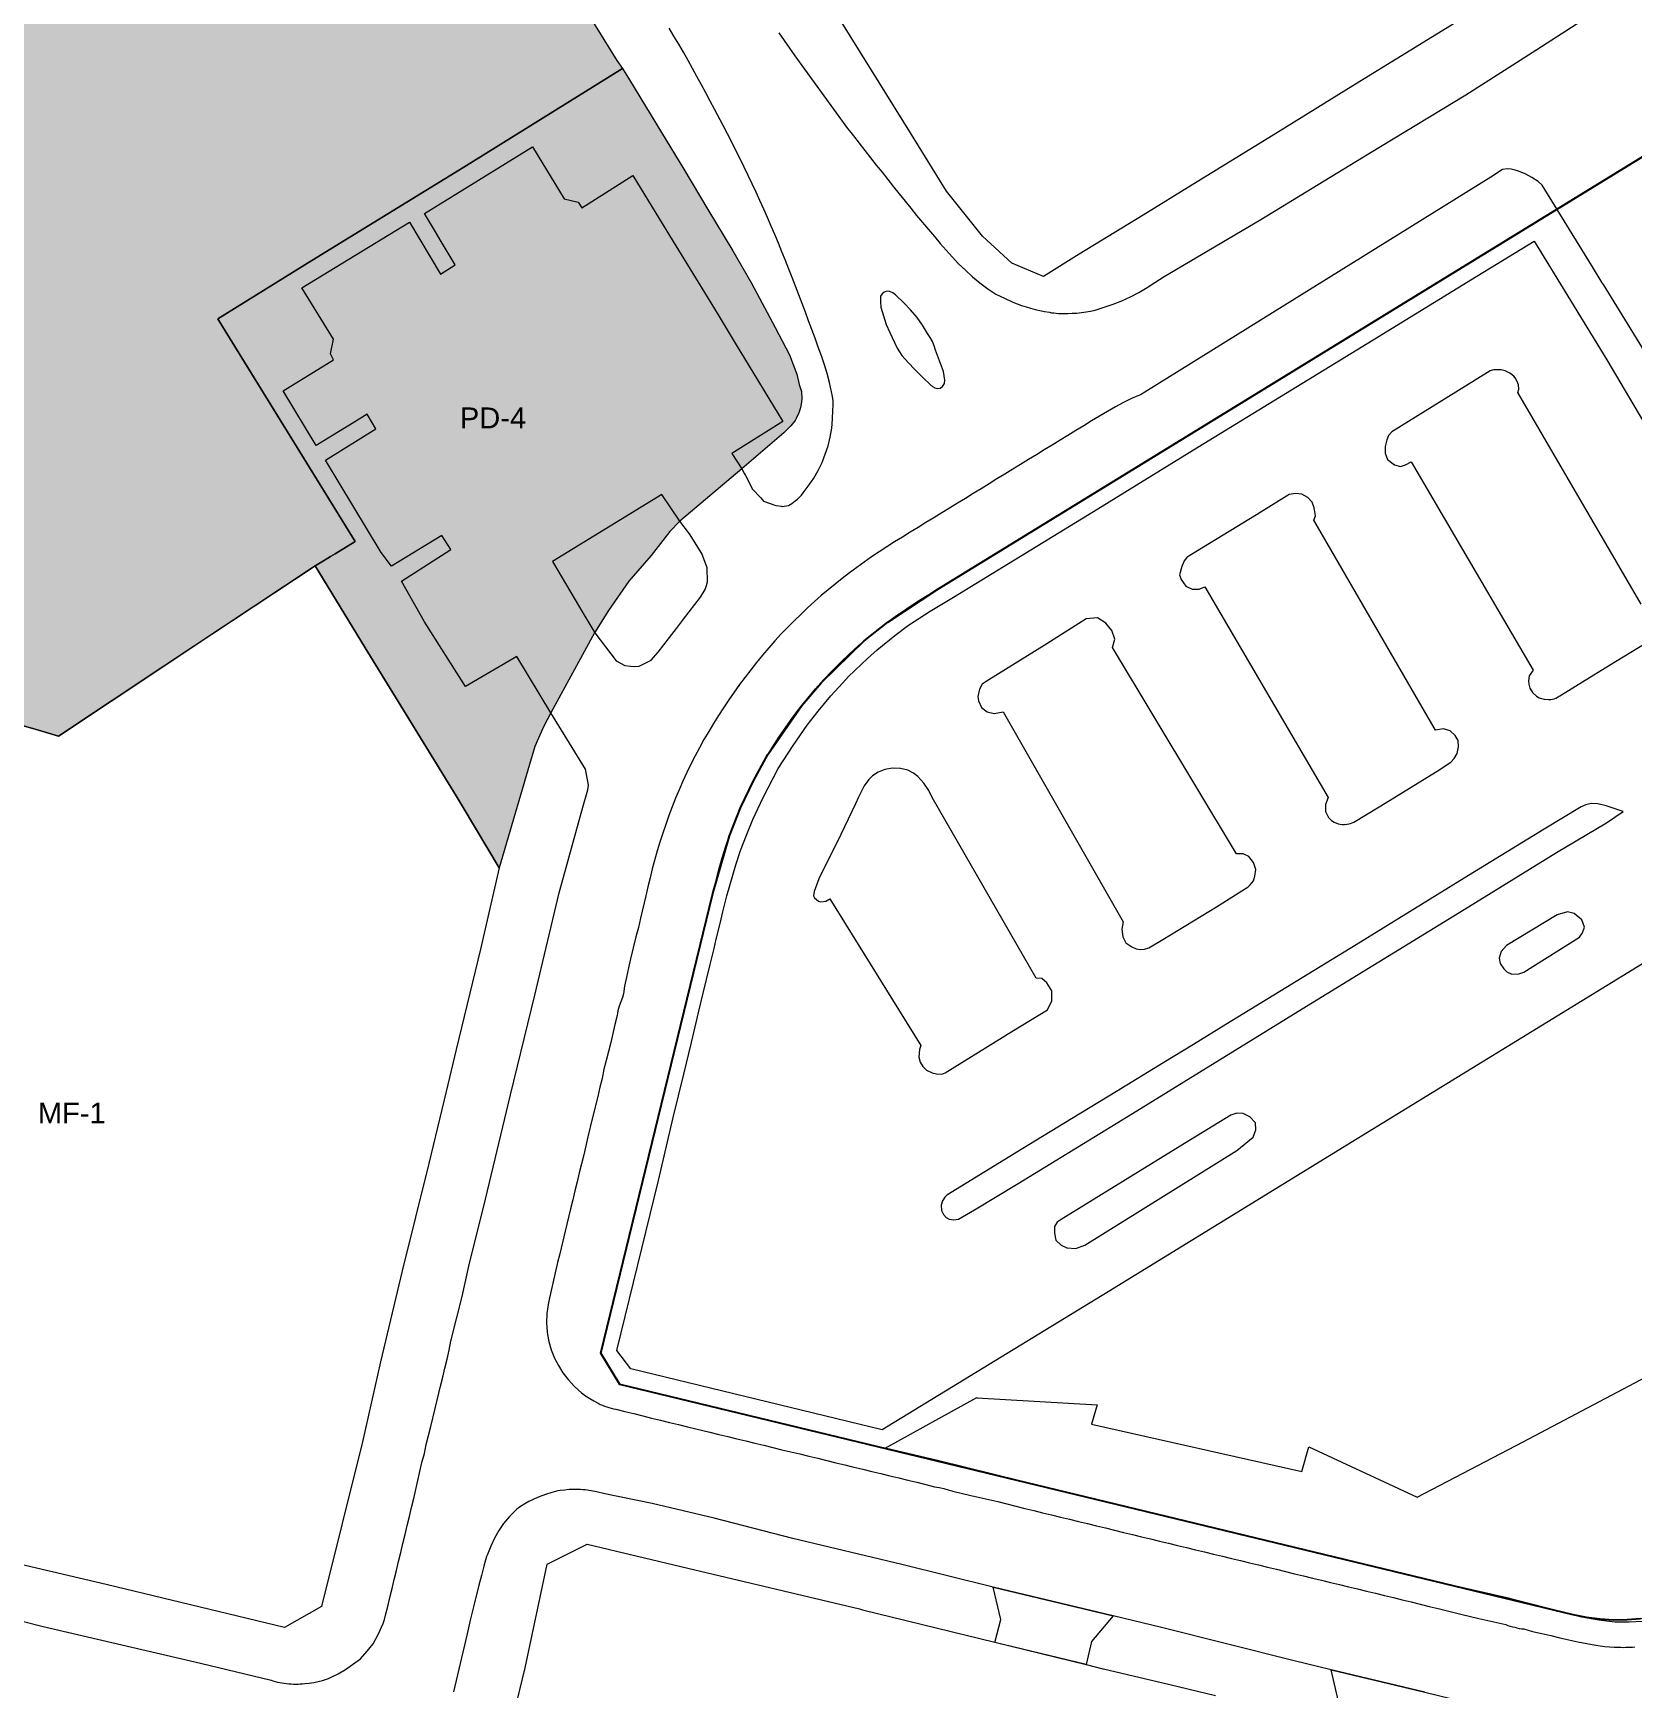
# Model space of a CAD drawing. Header units: metres. Extents: x 662613 to 666742, y 2728069 to 2732733.
# Drawn here: x 663590.2 to 663728.6, y 2729008.1 to 2729151.3 of the extents above; entities that cross this region are included whole.
import ezdxf
from ezdxf.enums import TextEntityAlignment as Align

# ---------------------------------------------------------------- set-up
doc = ezdxf.new("R2010")
doc.units = ezdxf.units.M
doc.header["$MEASUREMENT"] = 0
for name, color, linetype, lineweight in [('DQ_PLOT_ID', 252, 'Continuous', 18), ('Xref_DQ_MasterPlan_2024$0$DQ_PLOTS', 252, 'Continuous', 15), ('Xref_DQ_MasterPlan_2024$0$DQ_ROADS', 8, 'Continuous', 13)]:
    doc.layers.add(name, color=color, linetype=linetype, lineweight=lineweight)
doc.layers.add('Open area$0$INTENSIVE LANDSCAPING AND PLAZAS', color=7, linetype='Continuous', true_color=0xecf9e2)
doc.layers.add('Open area$0$PUBLIC PARKING', color=254, linetype='Continuous')
doc.styles.add('DQ_Plot_ID', font='arial.ttf')

# ---------------------------------------------------------------- blocks, each defined once
blk = doc.blocks.new('Xref_DQ_MasterPlan_2024$0$DQ_Roads_')
at = {"layer": 'Xref_DQ_MasterPlan_2024$0$DQ_ROADS'}
for points in [[(663710.5608, 2729007.8204), (663702.4632, 2729009.7765), (663699.2505, 2729010.5526), (663687.8005, 2729013.4273), (663683.6181, 2729014.4264), (663675.8927, 2729016.272), (663673.2373, 2729016.9216), (663665.3212, 2729018.8581), (663655.9164, 2729021.1237), (663649.0945, 2729022.86), (663643.7518, 2729024.1358), (663639.6533, 2729024.9852), (663639.6436, 2729024.9873), (663638.922, 2729025.1559), (663638.1408, 2729025.3056), (663637.9498, 2729025.3128), (663637.754, 2729025.3257), (663637.5589, 2729025.3477), (663637.3627, 2729025.3561), (663637.165, 2729025.3624), (663636.9673, 2729025.355), (663636.7696, 2729025.3557), (663636.5722, 2729025.3427), (663636.1767, 2729025.2973), (663635.781, 2729025.2518), (663635.5788, 2729025.2249), (663635.379, 2729025.184), (663635.1824, 2729025.13), (663634.99, 2729025.0624), (663634.5956, 2729024.9502), (663634.21, 2729024.8108), (663633.8266, 2729024.6674), (663633.5201, 2729024.5278), (663633.4541, 2729024.4977), (663633.0794, 2729024.322), (663632.7178, 2729024.1206), (663632.3677, 2729023.8925), (663632.0341, 2729023.6408), (663631.3941, 2729023.0282), (663630.8862, 2729022.4117), (663630.4711, 2729021.8055), (663630.1005, 2729021.1536), (663629.7773, 2729020.4571), (663629.5, 2729019.7446), (663629.4269, 2729019.5551), (663629.1932, 2729018.736), (663628.978, 2729017.914), (663628.7672, 2729017.0909), (663628.3544, 2729015.4423), (663628.0421, 2729014.1618), (663627.7374, 2729012.8795), (663627.1329, 2729010.3137), (663626.5565, 2729007.8566)], [(663654.7036, 2729151.2802), (663655.1655, 2729150.6241), (663655.6216, 2729149.9549), (663656.0717, 2729149.287), (663660.2472, 2729143.5179), (663660.5517, 2729143.1326), (663661.1579, 2729142.3599), (663661.6502, 2729141.7304), (663662.142, 2729141.1004), (663662.6347, 2729140.4729), (663663.1257, 2729139.8453), (663663.6196, 2729139.2184), (663664.1181, 2729138.593), (663664.6139, 2729137.9676), (663665.1112, 2729137.3478), (663665.6117, 2729136.7254), (663666.1124, 2729136.109), (663666.6139, 2729135.488), (663667.1181, 2729134.8824), (663667.6314, 2729134.2703), (663668.1496, 2729133.6671), (663668.6634, 2729133.0762), (663669.1777, 2729132.4822), (663669.6919, 2729131.9016), (663670.2386, 2729131.3207), (663670.8339, 2729130.7472), (663671.4558, 2729130.1872), (663672.083, 2729129.6583), (663672.764, 2729129.1548), (663673.4639, 2729128.6889), (663674.2112, 2729128.3398), (663674.9476, 2729127.9958), (663675.3147, 2729127.8415), (663675.6917, 2729127.7131), (663676.0781, 2729127.5789), (663676.4727, 2729127.4712), (663676.8714, 2729127.3581), (663677.2769, 2729127.2731), (663677.6814, 2729127.1811), (663678.0914, 2729127.1175), (663678.2875, 2729127.0824), (663678.4856, 2729127.0611), (663678.6836, 2729127.0368), (663678.8829, 2729127.0264), (663679.2806, 2729127.0187), (663679.6784, 2729127.0097), (663680.0781, 2729127.029), (663680.4778, 2729127.0496), (663680.8733, 2729127.0982), (663681.2686, 2729127.1484), (663681.6635, 2729127.2295), (663682.0569, 2729127.3163), (663682.8306, 2729127.5594), (663683.5997, 2729127.8174), (663684.3561, 2729128.1194), (663685.096, 2729128.4589), (663685.8184, 2729128.8318), (663686.5405, 2729129.2586), (663687.2275, 2729129.696), (663688.0203, 2729130.216), (663696.377, 2729135.1268), (663705.7785, 2729140.8749), (663714.1109, 2729145.9268), (663719.8444, 2729149.5898), (663724.0663, 2729152.2894)], [(663581.0682, 2729016.0564), (663591.0796, 2729013.5155), (663604.6876, 2729010.3429), (663610.782, 2729008.8674), (663610.9477, 2729008.8158), (663611.3418, 2729008.7087), (663611.7308, 2729008.639), (663612.1217, 2729008.58), (663612.3202, 2729008.5596), (663612.5197, 2729008.5531), (663612.7186, 2729008.5368), (663612.9182, 2729008.5343), (663613.1156, 2729008.5335), (663613.3126, 2729008.5465), (663613.51, 2729008.5508), (663613.7066, 2729008.5688), (663614.0886, 2729008.6223), (663614.4707, 2729008.6756), (663614.8531, 2729008.7546), (663615.2323, 2729008.8466), (663615.4082, 2729008.8992), (663615.58, 2729008.964), (663615.7521, 2729009.0273), (663615.9194, 2729009.1025), (663616.5979, 2729009.4308), (663617.2314, 2729009.8001), (663617.8302, 2729010.2293), (663618.5224, 2729010.7255), (663619.0938, 2729011.3904), (663619.6269, 2729012.0107), (663620.0663, 2729012.8818), (663620.4819, 2729013.7645), (663620.5963, 2729014.1279), (663620.685, 2729014.4985), (663620.8788, 2729015.2504), (663621.0694, 2729016.0149), (663621.2567, 2729016.7891), (663621.445, 2729017.5678), (663621.632, 2729018.3451), (663621.8188, 2729019.1239), (663622.005, 2729019.9018), (663622.1891, 2729020.6801), (663622.3769, 2729021.4577), (663622.5648, 2729022.2356), (663622.7522, 2729023.0136), (663622.9367, 2729023.7918), (663623.1242, 2729024.5695), (663623.3063, 2729025.3483), (663623.4771, 2729026.1288), (663623.6538, 2729026.911), (663623.8357, 2729027.6867), (663624.0658, 2729028.4577), (663624.2126, 2729029.2448), (663624.4027, 2729030.02), (663624.5952, 2729030.8001), (663624.967, 2729032.3505), (663625.4425, 2729034.2879), (663625.6337, 2729035.0693), (663625.8178, 2729035.8452), (663626.0106, 2729036.6275), (663626.1902, 2729037.4053), (663626.3301, 2729038.1882), (663627.3079, 2729042.035), (663627.8916, 2729044.6578), (663629.3349, 2729050.4549), (663631.5007, 2729059.4568), (663633.6063, 2729068.096), (663635.7052, 2729076.9446), (663637.7506, 2729084.3433), (663638.1908, 2729085.8269), (663638.2244, 2729086.2362), (663638.0903, 2729087.0177), (663637.9859, 2729087.6266), (663634.9887, 2729092.4896), (663632.0523, 2729097.3654), (663627.5934, 2729094.7836), (663624.0514, 2729100.3645), (663622.0679, 2729103.8841), (663626.333, 2729106.6007), (663625.5482, 2729107.8313), (663621.2092, 2729105.1698), (663620.2935, 2729106.3575), (663615.4814, 2729114.3466), (663619.8553, 2729117.0568), (663619.0914, 2729118.3095), (663617.5654, 2729117.366), (663617.1226, 2729117.0923), (663614.6972, 2729115.5927), (663611.8454, 2729120.336), (663616.1927, 2729123.0187), (663615.9242, 2729123.5306), (663616.1991, 2729124.8082), (663613.4597, 2729129.2352), (663622.744, 2729134.911), (663625.4488, 2729130.4255), (663626.6938, 2729131.2331), (663625.3979, 2729133.3955), (663625.0851, 2729133.9174), (663624.0406, 2729135.6603), (663633.3928, 2729141.4138), (663636.1286, 2729136.9305), (663637.3502, 2729136.6254), (663637.6667, 2729136.1447), (663642.0621, 2729138.9537), (663644.9987, 2729134.1385), (663648.4895, 2729128.4503), (663649.4473, 2729126.8855), (663651.1063, 2729124.1548), (663651.3227, 2729123.7986), (663655.0451, 2729117.6716), (663650.6402, 2729114.9152), (663651.4959, 2729113.5975), (663651.7286, 2729113.1583), (663651.8083, 2729113.0079), (663652.4304, 2729111.8338), (663653.1074, 2729111.0986), (663653.1352, 2729111.0684), (663653.3832, 2729110.799), (663654.4379, 2729110.4173), (663654.9183, 2729110.3492), (663654.943, 2729110.3449), (663654.9677, 2729110.3405), (663654.9927, 2729110.3396), (663655.5347, 2729110.4196), (663655.8308, 2729110.6025), (663656.1094, 2729110.8089), (663656.3026, 2729110.9654), (663656.4845, 2729111.1348), (663656.6533, 2729111.3147), (663656.8091, 2729111.506), (663657.3298, 2729112.1912), (663657.7216, 2729112.7828), (663658.0983, 2729113.4414), (663658.4349, 2729114.1341), (663658.7181, 2729114.841), (663658.9498, 2729115.5786), (663659.138, 2729116.3295), (663659.2721, 2729117.0951), (663659.3509, 2729117.876), (663659.3671, 2729118.6593), (663659.3891, 2729119.0545), (663659.3835, 2729119.4503), (663659.3311, 2729119.8499), (663659.2516, 2729120.245), (663659.0842, 2729121.0357), (663658.8775, 2729121.8134), (663658.6365, 2729122.5902), (663658.3787, 2729123.3573), (663658.1089, 2729124.1173), (663657.8353, 2729124.8733), (663657.5502, 2729125.6226), (663657.2721, 2729126.3713), (663656.9897, 2729127.1242), (663656.7117, 2729127.8708), (663656.4247, 2729128.6192), (663656.137, 2729129.3631), (663655.8506, 2729130.1149), (663655.5607, 2729130.8597), (663655.2675, 2729131.6055), (663654.9684, 2729132.3481), (663654.664, 2729133.0935), (663654.3567, 2729133.8314), (663654.0441, 2729134.5601), (663653.7187, 2729135.3064), (663653.3896, 2729136.0391), (663653.0595, 2729136.7689), (663652.7276, 2729137.4983), (663652.3904, 2729138.2261), (663652.048, 2729138.9495), (663651.6984, 2729139.6723), (663651.3439, 2729140.3959), (663650.983, 2729141.113), (663650.6199, 2729141.825), (663650.2564, 2729142.5385), (663649.8875, 2729143.2537), (663649.1387, 2729144.6738), (663648.7531, 2729145.3798), (663648.3805, 2729146.0861), (663648.0013, 2729146.7904), (663647.618, 2729147.4941), (663647.2361, 2729148.1965), (663646.8427, 2729148.8982), (663646.4483, 2729149.5966), (663646.0403, 2729150.2922), (663645.6268, 2729150.9827), (663645.2115, 2729151.6731)], [(663729.4167, 2729013.9397), (663728.2264, 2729013.8864), (663726.9917, 2729013.8783), (663725.6163, 2729014.052), (663724.1306, 2729014.3207), (663722.6012, 2729014.7249), (663718.3165, 2729015.8247), (663717.9011, 2729015.9198), (663715.6224, 2729016.4417), (663709.311, 2729017.8874), (663701.8339, 2729019.733), (663694.7207, 2729021.417), (663685.1896, 2729023.7539), (663675.6659, 2729026.071), (663668.4324, 2729027.8704), (663663.9037, 2729028.9328), (663671.8069, 2729033.3096), (663671.8139, 2729033.2862), (663682.2399, 2729032.6621), (663681.7424, 2729031.0048), (663699.9193, 2729026.9221), (663700.5342, 2729029.0335), (663709.8996, 2729024.682), (663719.0554, 2729029.4869), (663736.8534, 2729038.8617)], [(663747.8891, 2729082.1691), (663728.5004, 2729070.248), (663704.6978, 2729055.6705), (663683.1812, 2729042.4463), (663663.6243, 2729030.5066), (663641.9081, 2729035.7847), (663640.6776, 2729037.3758), (663644.3022, 2729052.0565), (663645.5648, 2729057.5146), (663646.4881, 2729061.2686), (663647.1528, 2729063.9962), (663647.7861, 2729066.6953), (663648.1613, 2729068.2663), (663648.4543, 2729069.4364), (663648.7642, 2729070.7316), (663649.097, 2729072.1221), (663649.2867, 2729072.9413), (663649.6304, 2729074.2832), (663649.865, 2729075.2882), (663650.1988, 2729076.6791), (663650.9705, 2729079.3665), (663651.3779, 2729080.5947), (663651.8952, 2729081.9276), (663652.4488, 2729083.2859), (663653.3405, 2729085.1728), (663654.6471, 2729087.6734), (663655.9344, 2729089.6768), (663657.1346, 2729091.4395), (663658.1021, 2729092.6507), (663659.187, 2729093.9594), (663660.2244, 2729095.1002), (663660.7232, 2729095.6212), (663662.3756, 2729097.2032), (663663.2085, 2729097.9454), (663664.725, 2729099.187), (663665.9206, 2729100.0688), (663667.7742, 2729101.2781), (663669.7973, 2729102.4928), (663682.2817, 2729110.1354), (663685.6081, 2729112.1737), (663690.9328, 2729115.4503), (663706.0954, 2729124.731), (663715.049, 2729130.2409), (663720.0319, 2729133.2665), (663726.2892, 2729123.017), (663730.6045, 2729115.7514)], [(663730.9377, 2729121.505), (663726.0078, 2729129.522), (663725.9126, 2729129.6767), (663724.97, 2729131.2057), (663722.0192, 2729135.9923), (663720.7067, 2729138.1036), (663720.3674, 2729138.4141), (663719.8231, 2729138.7742), (663719.3016, 2729139.0716), (663718.6605, 2729139.3255), (663718.3797, 2729139.4163), (663718.0323, 2729139.4872), (663717.7092, 2729139.514), (663717.2905, 2729139.4546), (663716.2593, 2729138.8136), (663686.3453, 2729120.2175), (663685.9772, 2729119.9887), (663685.8935, 2729119.9662), (663685.5449, 2729119.8181), (663685.3849, 2729119.7499), (663685.199, 2729119.6707), (663684.5046, 2729119.3312), (663683.8058, 2729118.9486), (663683.1167, 2729118.5479), (663682.4288, 2729118.137), (663681.7446, 2729117.7245), (663681.0612, 2729117.309), (663680.3776, 2729116.8905), (663679.6953, 2729116.4731), (663679.0151, 2729116.0575), (663678.3337, 2729115.6394), (663677.6502, 2729115.2186), (663676.9683, 2729114.8006), (663676.2862, 2729114.3823), (663675.6048, 2729113.964), (663674.9212, 2729113.5467), (663674.2402, 2729113.1271), (663673.5565, 2729112.709), (663672.8757, 2729112.2928), (663672.1937, 2729111.871), (663671.513, 2729111.4539), (663670.8332, 2729111.0347), (663670.1475, 2729110.6153), (663669.4677, 2729110.1974), (663668.7875, 2729109.7803), (663668.1065, 2729109.36), (663667.4229, 2729108.9397), (663666.7422, 2729108.5217), (663666.0645, 2729108.1052), (663665.3863, 2729107.6863), (663664.7105, 2729107.2616), (663664.0412, 2729106.8394), (663663.3766, 2729106.4076), (663662.7255, 2729105.9724), (663662.071, 2729105.5196), (663661.4426, 2729105.0704), (663660.8047, 2729104.5957), (663660.1833, 2729104.1108), (663659.572, 2729103.6262), (663658.968, 2729103.1283), (663658.3587, 2729102.626), (663657.7727, 2729102.107), (663657.1858, 2729101.5749), (663656.618, 2729101.031), (663656.045, 2729100.4718), (663655.4663, 2729099.8983), (663654.9055, 2729099.3089), (663654.3571, 2729098.7051), (663653.825, 2729098.099), (663653.2972, 2729097.4811), (663652.7776, 2729096.8574), (663652.2735, 2729096.2237), (663651.7747, 2729095.5817), (663651.2921, 2729094.9332), (663650.8215, 2729094.2729), (663650.3627, 2729093.608), (663649.911, 2729092.9367), (663649.4734, 2729092.2569), (663649.0532, 2729091.5725), (663648.6331, 2729090.8822), (663648.2242, 2729090.1829), (663647.8297, 2729089.4787), (663647.4493, 2729088.7658), (663647.0784, 2729088.0449), (663646.7289, 2729087.3232), (663646.3964, 2729086.5895), (663646.078, 2729085.8499), (663645.7716, 2729085.1075), (663645.4727, 2729084.3569), (663645.1842, 2729083.6102), (663644.9208, 2729082.8487), (663644.6615, 2729082.0885), (663644.407, 2729081.3222), (663644.1663, 2729080.5534), (663643.7574, 2729079.0041), (663643.5714, 2729078.2234), (663643.3798, 2729077.4555), (663643.2038, 2729076.664), (663642.7209, 2729074.7284), (663642.5726, 2729073.9436), (663642.3316, 2729073.1323), (663641.881, 2729071.2242), (663641.6977, 2729070.4426), (663641.5132, 2729069.6539), (663641.3443, 2729068.8591), (663641.2546, 2729068.2018), (663641.254, 2729068.1972), (663641.1745, 2729067.8754), (663641.0297, 2729067.4972), (663640.8812, 2729067.1218), (663640.7862, 2729066.7331), (663640.7186, 2729066.3386), (663640.5173, 2729065.5634), (663640.3523, 2729064.7789), (663640.1659, 2729064), (663639.9775, 2729063.2251), (663639.771, 2729062.443), (663639.5747, 2729061.6749), (663639.4118, 2729060.8908), (663639.2061, 2729060.1187), (663639.0533, 2729059.3307), (663638.5656, 2729057.3924), (663638.1813, 2729055.8438), (663638.0017, 2729055.062), (663637.8275, 2729054.2813), (663637.6357, 2729053.5055), (663637.439, 2729052.7276), (663637.2445, 2729051.9588), (663637.0606, 2729051.1703), (663636.8815, 2729050.3958), (663636.6816, 2729049.6182), (663636.233, 2729047.6726), (663635.7565, 2729045.737), (663635.5644, 2729044.9769), (663634.9617, 2729042.2823), (663634.876, 2729041.9192), (663634.7402, 2729041.3451), (663634.6845, 2729040.9487), (663634.6289, 2729040.5523), (663634.5956, 2729039.765), (663634.649, 2729038.9757), (663634.6837, 2729038.7616), (663634.7971, 2729038.1434), (663635.0088, 2729037.4158), (663635.2962, 2729036.7134), (663635.642, 2729036.0588), (663636.0295, 2729035.4413), (663636.4913, 2729034.8477), (663637.026, 2729034.2679), (663637.6438, 2729033.7206), (663637.985, 2729033.4614), (663638.3431, 2729033.226), (663638.6993, 2729033.0051), (663639.07, 2729032.8096), (663639.2491, 2729032.7136), (663639.4346, 2729032.6302), (663639.6252, 2729032.5595), (663639.8202, 2729032.5022), (663640.007, 2729032.4293), (663640.1984, 2729032.3696), (663640.3934, 2729032.3232), (663640.5912, 2729032.2905), (663641.3668, 2729032.0949), (663642.1454, 2729031.9094), (663642.9223, 2729031.7202), (663643.6997, 2729031.5274), (663644.4767, 2729031.3426), (663645.2541, 2729031.154), (663646.0294, 2729030.9597), (663646.808, 2729030.7715), (663648.7392, 2729030.3064), (663649.5157, 2729030.115), (663650.2929, 2729029.9229), (663651.07, 2729029.7353), (663651.8484, 2729029.5531), (663652.6246, 2729029.3583), (663653.403, 2729029.1725), (663654.18, 2729028.9821), (663654.9582, 2729028.7942), (663655.7362, 2729028.6088), (663656.5138, 2729028.4232), (663657.2914, 2729028.2332), (663658.069, 2729028.0469), (663658.847, 2729027.8587), (663659.6242, 2729027.6692), (663660.4026, 2729027.4833), (663661.1792, 2729027.2931), (663661.9573, 2729027.1058), (663662.7347, 2729026.9178), (663663.5124, 2729026.7277), (663664.2908, 2729026.5419), (663665.0662, 2729026.3484), (663665.844, 2729026.1692), (663666.6231, 2729025.9861), (663667.4017, 2729025.7936), (663668.1734, 2729025.5849), (663668.5689, 2729025.5212), (663668.9589, 2729025.4301), (663669.3495, 2729025.335), (663669.7325, 2729025.213), (663671.2913, 2729024.8405), (663672.0702, 2729024.6461), (663672.8474, 2729024.4881), (663673.6289, 2729024.3008), (663674.4075, 2729024.1118), (663675.1793, 2729023.9098), (663675.9621, 2729023.7194), (663676.736, 2729023.5286), (663677.5128, 2729023.3457), (663678.2896, 2729023.153), (663679.0678, 2729022.9649), (663679.8452, 2729022.7765), (663680.6231, 2729022.5897), (663681.4008, 2729022.4011), (663682.1782, 2729022.2131), (663682.9563, 2729022.0269), (663683.7342, 2729021.8391), (663684.5112, 2729021.647), (663685.2886, 2729021.4577), (663686.0658, 2729021.2708), (663686.8427, 2729021.082), (663687.6208, 2729020.8944), (663688.3985, 2729020.7064), (663689.1761, 2729020.5188), (663689.9537, 2729020.3342), (663690.7306, 2729020.1422), (663691.5102, 2729019.9552), (663692.2866, 2729019.7692), (663693.0645, 2729019.5788), (663693.8425, 2729019.3906), (663694.6195, 2729019.2027), (663695.3975, 2729019.0166), (663696.1751, 2729018.8253), (663696.953, 2729018.6387), (663697.7303, 2729018.4511), (663698.5083, 2729018.2623), (663699.2854, 2729018.0731), (663700.0632, 2729017.8841), (663700.8404, 2729017.6988), (663701.6189, 2729017.5125), (663702.396, 2729017.3235), (663703.1738, 2729017.1308), (663703.951, 2729016.9456), (663704.7282, 2729016.7571), (663705.5069, 2729016.5705), (663706.2839, 2729016.3813), (663707.0617, 2729016.1926), (663707.8392, 2729016.0054), (663708.6171, 2729015.8172), (663709.3948, 2729015.6295), (663710.1719, 2729015.438), (663710.9493, 2729015.2506), (663711.7267, 2729015.0643), (663713.6633, 2729014.5833), (663715.22, 2729014.2058), (663716.0038, 2729014.0221), (663716.7813, 2729013.8444), (663717.5621, 2729013.6794), (663717.7497, 2729013.6019), (663717.9421, 2729013.5376), (663718.1384, 2729013.4862), (663718.3378, 2729013.4487), (663718.5287, 2729013.3919), (663718.723, 2729013.3485), (663718.9199, 2729013.3187), (663719.1183, 2729013.3027), (663719.4978, 2729013.1818), (663719.8847, 2729013.0876), (663720.2748, 2729012.9848), (663720.6711, 2729012.9091), (663721.4465, 2729012.7281), (663722.2277, 2729012.541), (663723.0052, 2729012.3486), (663723.7843, 2729012.1732), (663724.5677, 2729012.03), (663725.3462, 2729011.8877), (663725.7378, 2729011.8262), (663726.1309, 2729011.7745), (663726.5274, 2729011.7475), (663726.9236, 2729011.7156), (663727.1231, 2729011.719), (663727.3224, 2729011.7085), (663727.522, 2729011.7092), (663727.7212, 2729011.6961), (663727.9208, 2729011.7092), (663728.1209, 2729011.7084), (663728.3208, 2729011.7187), (663728.5208, 2729011.7149), (663728.7193, 2729011.7375)], [(663729.2764, 2729101.8989), (663718.5953, 2729120.1769), (663718.6792, 2729120.4805), (663718.6572, 2729120.8475), (663718.5592, 2729121.1415), (663718.377, 2729121.4473), (663718.2462, 2729121.6054), (663717.9115, 2729121.8696), (663717.7511, 2729121.9495), (663717.4973, 2729122.0548), (663717.1657, 2729122.1337), (663716.8353, 2729122.1485), (663716.4912, 2729122.1389), (663716.2253, 2729122.0713), (663714.0862, 2729120.746), (663707.695, 2729116.7896), (663707.4323, 2729116.4614), (663707.2677, 2729116.0964), (663707.1391, 2729115.531), (663707.1305, 2729114.9398), (663707.3375, 2729114.3988), (663707.9437, 2729113.9184), (663708.4699, 2729113.8023), (663708.9004, 2729113.9321), (663709.3741, 2729114.1977), (663719.9219, 2729096.1694), (663719.5983, 2729095.6897), (663719.5162, 2729095.2512), (663719.5448, 2729094.9667), (663719.6328, 2729094.6135), (663719.8782, 2729094.2581), (663720.2076, 2729093.9427), (663720.4625, 2729093.7977), (663720.8801, 2729093.6682), (663721.2631, 2729093.6403), (663721.4681, 2729093.6456), (663721.7413, 2729093.7033), (663721.8972, 2729093.7716), (663722.3692, 2729094.0486), (663724.2106, 2729095.1739), (663726.5253, 2729096.6013), (663730.2169, 2729098.8492)]]:
    blk.add_lwpolyline(points, dxfattribs=at)
for points in [[(663664.3076, 2729128.9151), (663664.0481, 2729128.9325), (663663.8172, 2729128.8618), (663663.6245, 2729128.7162), (663663.4934, 2729128.5134), (663663.4855, 2729128.029), (663663.5306, 2729127.5497), (663663.6193, 2729127.174), (663663.7351, 2729126.8029), (663663.9926, 2729126.0705), (663664.2835, 2729125.3649), (663664.9342, 2729124.0203), (663665.1253, 2729123.7004), (663665.3382, 2729123.3946), (663665.6122, 2729123.0694), (663665.9055, 2729122.7616), (663666.4382, 2729122.1956), (663667.1331, 2729121.5046), (663667.8377, 2729120.8235), (663667.875, 2729120.79), (663667.9145, 2729120.7591), (663667.9561, 2729120.7311), (663667.9995, 2729120.706), (663668.1972, 2729120.5752), (663668.4295, 2729120.5278), (663668.6627, 2729120.5705), (663668.8631, 2729120.6973), (663669.0266, 2729120.9527), (663669.0502, 2729121.2551), (663668.9351, 2729122.002), (663668.596, 2729122.9322), (663668.2588, 2729123.8446), (663668.13, 2729124.2248), (663667.9751, 2729124.595), (663667.7811, 2729124.9454), (663667.5632, 2729125.2813), (663667.1313, 2729126.001), (663666.6547, 2729126.666), (663666.0917, 2729127.342), (663665.5447, 2729127.9187), (663664.7861, 2729128.6324), (663664.5424, 2729128.8035)], [(663646.1504, 2729109.0593), (663644.5932, 2729111.3784), (663635.1178, 2729105.5881), (663637.0835, 2729102.2671), (663637.6719, 2729101.273), (663638.7721, 2729099.4143), (663640.6159, 2729096.9918), (663641.371, 2729096.5979), (663641.8716, 2729096.5149), (663642.2441, 2729096.4961), (663642.6156, 2729096.5289), (663643.3185, 2729096.8671), (663643.658, 2729097.0591), (663644.2711, 2729097.7452), (663644.7617, 2729098.3761), (663645.2437, 2729099.0094), (663645.8395, 2729099.7951), (663646.4423, 2729100.5853), (663646.9297, 2729101.2242), (663647.4241, 2729101.8585), (663647.9246, 2729102.4906), (663648.3168, 2729103.1571), (663648.428, 2729103.4922), (663648.5391, 2729103.8273), (663648.4865, 2729105.0286), (663648.0365, 2729106.272), (663646.9787, 2729107.9673)], [(663703.4018, 2729082.8346), (663703.616, 2729082.83), (663703.841, 2729082.8575), (663704.1402, 2729082.9229), (663704.4134, 2729083.0291), (663706.6042, 2729084.365), (663711.6423, 2729087.4457), (663712.8224, 2729088.2335), (663713.1128, 2729088.5361), (663713.3724, 2729088.987), (663713.4836, 2729089.5675), (663713.4408, 2729090.0913), (663713.176, 2729090.5325), (663712.7473, 2729090.9484), (663712.1671, 2729091.1122), (663711.4862, 2729090.9862), (663700.9706, 2729109.155), (663701.0994, 2729109.5269), (663700.9992, 2729110.2063), (663700.8111, 2729110.6984), (663700.4517, 2729111.1203), (663699.9154, 2729111.394), (663699.3906, 2729111.4567), (663698.8187, 2729111.3631), (663696.008, 2729109.606), (663690.2345, 2729106.0916), (663689.9699, 2729105.9111), (663689.7482, 2729105.619), (663689.5457, 2729105.1547), (663689.3432, 2729104.4226), (663689.4781, 2729104.0076), (663689.9035, 2729103.4367), (663690.4402, 2729103.1885), (663691.0606, 2729103.1958), (663691.5408, 2729103.3803), (663702.2175, 2729085.1781), (663701.9674, 2729084.5645), (663701.9679, 2729083.9662), (663702.2182, 2729083.459), (663702.4855, 2729083.1738), (663702.7135, 2729083.0332), (663703.0821, 2729082.8835)], [(663685.6094, 2729072.0906), (663685.9702, 2729072.0445), (663686.3283, 2729072.0716), (663686.6865, 2729072.1801), (663687.91, 2729072.8868), (663692.5457, 2729075.731), (663695.2822, 2729077.4576), (663695.4522, 2729077.6152), (663695.7384, 2729077.9584), (663695.8529, 2729078.3671), (663695.951, 2729078.9474), (663695.7548, 2729079.5522), (663695.3377, 2729080.0835), (663694.847, 2729080.3123), (663694.2664, 2729080.3123), (663683.5556, 2729098.1437), (663683.7654, 2729098.8706), (663683.4897, 2729099.6054), (663682.9879, 2729100.2407), (663682.252, 2729100.6976), (663681.2854, 2729100.6068), (663677.8648, 2729098.4664), (663672.6307, 2729095.1912), (663672.2917, 2729094.9764), (663672.0625, 2729094.5453), (663671.921, 2729093.9187), (663671.9768, 2729093.5165), (663672.2272, 2729092.9583), (663672.7087, 2729092.5925), (663673.3153, 2729092.4289), (663674.0953, 2729092.5925), (663684.4826, 2729074.4214), (663684.3503, 2729073.784), (663684.4359, 2729073.1232), (663684.716, 2729072.6101), (663685.2242, 2729072.2533)], [(663676.9544, 2729069.5562), (663667.9613, 2729085.1699), (663667.6639, 2729085.7756), (663667.2428, 2729086.4033), (663666.7219, 2729086.981), (663666.3436, 2729087.2805), (663665.863, 2729087.5507), (663665.2135, 2729087.6833), (663664.538, 2729087.6964), (663663.8589, 2729087.5834), (663663.2928, 2729087.364), (663662.7959, 2729087.0406), (663662.4739, 2729086.7322), (663662.0904, 2729086.1799), (663661.6006, 2729085.2125), (663661.3203, 2729084.616), (663660.0603, 2729081.9855), (663658.1666, 2729078.1288), (663657.7575, 2729077.0366), (663657.6991, 2729076.6801), (663657.7752, 2729076.5093), (663658.117, 2729076.2211), (663658.3413, 2729076.1624), (663658.7739, 2729076.2211), (663659.1157, 2729076.4133), (663666.9789, 2729063.7473), (663666.8501, 2729063.3883), (663666.8072, 2729062.7255), (663666.9177, 2729062.3081), (663667.1516, 2729061.9136), (663667.4648, 2729061.5883), (663667.9561, 2729061.3613), (663668.3245, 2729061.2753), (663668.8048, 2729061.2532), (663669.0736, 2729061.3824), (663674.8591, 2729064.9307), (663677.9399, 2729066.814), (663678.2954, 2729067.6068), (663678.2954, 2729068.4597), (663677.8789, 2729069.1501), (663677.4319, 2729069.5258)], [(663725.5301, 2729084.6308), (663724.9355, 2729084.6595), (663724.477, 2729084.5306), (663724.0804, 2729084.3672), (663720.8879, 2729082.4439), (663713.9732, 2729078.1861), (663704.6294, 2729072.4511), (663693.3587, 2729065.5499), (663690.5538, 2729063.8223), (663687.9917, 2729062.2641), (663683.8853, 2729059.7454), (663679.9927, 2729057.3882), (663675.8096, 2729054.8191), (663669.224, 2729050.7826), (663669.0635, 2729050.6357), (663668.8564, 2729050.2977), (663668.7319, 2729049.9197), (663668.778, 2729049.4817), (663668.9256, 2729049.1128), (663669.1655, 2729048.8685), (663669.4377, 2729048.7117), (663669.8436, 2729048.6518), (663670.2476, 2729048.7097), (663671.6279, 2729049.5275), (663675.3807, 2729051.7975), (663685.2763, 2729057.8618), (663699.9681, 2729066.8979), (663713.97, 2729075.4861), (663721.9607, 2729080.4091), (663726.2832, 2729082.982), (663727.7016, 2729083.9771), (663726.2465, 2729084.4447)], [(663717.658, 2729070.1117), (663718.0864, 2729069.9119), (663718.686, 2729069.9405), (663719.1266, 2729070.0648), (663723.93, 2729073.0895), (663724.2087, 2729073.4681), (663724.3726, 2729073.9595), (663724.154, 2729074.5965), (663723.4848, 2729075.1517), (663722.8929, 2729075.2882), (663722.0165, 2729075.0319), (663717.6262, 2729072.3853), (663717.154, 2729071.8583), (663716.9941, 2729071.289), (663717.0726, 2729070.8109), (663717.3868, 2729070.3543)], [(663679.122, 2729048.6983), (663678.7788, 2729048.4654), (663678.5421, 2729048.0795), (663678.5421, 2729047.5172), (663678.6586, 2729046.8967), (663679.1048, 2729046.4702), (663679.5898, 2729046.2569), (663680.3852, 2729046.1987), (663681.1668, 2729046.4757), (663694.2977, 2729054.6676), (663695.7206, 2729055.8114), (663695.9371, 2729056.4452), (663695.9062, 2729057.048), (663695.4267, 2729057.5736), (663694.839, 2729057.8518), (663694.3132, 2729057.8982), (663693.7984, 2729057.7149), (663689.7715, 2729055.2566)], [(663675.8927, 2729016.272), (663683.6181, 2729014.4264), (663681.7407, 2729012.2071), (663681.2842, 2729010.2094), (663673.3769, 2729012.139), (663673.8859, 2729014.1224), (663673.2373, 2729016.9216)], [(663710.5608, 2729007.8204), (663712.801, 2729007.2817), (663710.9999, 2729005.1208), (663710.6008, 2729003.1294), (663702.642, 2729005.008), (663703.0861, 2729007.0282), (663702.4632, 2729009.7765)]]:
    blk.add_lwpolyline(points, close=True, dxfattribs=at)
blk = doc.blocks.new('Xref_DQ_MasterPlan_2024')
at = {"layer": 'Xref_DQ_MasterPlan_2024$0$DQ_PLOTS'}
for points in [[(663636.56, 2729155.56), (663640.69, 2729148.9), (663641.19, 2729148.18), (663629.36, 2729140.84), (663627.47, 2729139.66), (663614.3, 2729131.59), (663606.17, 2729126.56), (663606.59, 2729125.88), (663618.05, 2729107.29), (663616.32, 2729106.24), (663615.94, 2729106.01), (663615.32, 2729105.63), (663614.61, 2729105.2), (663601.51, 2729096.52), (663592.41, 2729090.49), (663590.68, 2729090.99), (663589.38, 2729091.37)], [(663714.37, 2729152.87), (663704.93, 2729147.07), (663697.46, 2729142.43), (663690.5, 2729138.16), (663686.2, 2729135.51), (663680.68, 2729132.13), (663680.68, 2729132.13), (663677.6, 2729130.21), (663674.85, 2729131.38), (663672.32, 2729133.69), (663669.19, 2729137.6), (663666.17, 2729142.49), (663662.72, 2729148.04), (663658.11, 2729155.49)], [(663589.38, 2729091.37), (663590.68, 2729090.99), (663592.41, 2729090.49), (663601.51, 2729096.52), (663605.67, 2729099.28), (663614.61, 2729105.2), (663618.91, 2729098.12), (663626.79, 2729085.32), (663627.4, 2729084.3), (663630.51, 2729079.08), (663628.89, 2729072.05), (663626.79, 2729063.38), (663625.93, 2729059.76), (663624.44, 2729053.54), (663622.12, 2729044.25), (663620.26, 2729036.4), (663618.68, 2729029.48), (663615.16, 2729015.25), (663611.96, 2729013.41), (663596.53, 2729017.13), (663587.16, 2729019.32)], [(663629.53, 2728996.62), (663632.75, 2729009.93), (663634.67, 2729018.89), (663636.44, 2729019.79), (663638.11, 2729020.63), (663646.84, 2729018.56), (663661.67, 2729015.03), (663661.92, 2729014.96), (663673.38, 2729012.14), (663681.28, 2729010.21), (663682.72, 2729009.86), (663682.76, 2729009.85), (663688.51, 2729008.5), (663692.45, 2729007.53)]]:
    blk.add_lwpolyline(points, dxfattribs=at)
blk.add_lwpolyline([(663778.12, 2729042.37), (663776.05, 2729045.73), (663771.78, 2729043.11), (663773.85, 2729039.74), (663772.7, 2729039.04), (663735.85, 2729016.42, -0.195414), (663723.39, 2729014.52), (663640.95, 2729034.44), (663639.3, 2729037.14), (663648.91, 2729076.47), (663649, 2729076.88, -0.21445), (663668.46, 2729103.17), (663871.8, 2729227.96), (663875.34, 2729227.12), (663923.35, 2729148.94), (663921.64, 2729141.96), (663885.24, 2729119.64), (663868.08, 2729109.05), (663812.6, 2729072.46), (663778.96, 2729042.91), (663778.12, 2729042.37)], format="xyb", close=True, dxfattribs=at)
blk.add_lwpolyline([(663614.61, 2729105.2), (663615.32, 2729105.63), (663615.94, 2729106.01), (663616.32, 2729106.24), (663618.05, 2729107.29), (663606.59, 2729125.88), (663606.17, 2729126.56), (663614.3, 2729131.59), (663627.47, 2729139.66), (663629.36, 2729140.84), (663641.19, 2729148.18), (663641.79, 2729147.22), (663644.55, 2729142.67), (663646.47, 2729139.49), (663648.56, 2729136), (663650.71, 2729132.44), (663652.32, 2729129.64), (663654.37, 2729125.79), (663655.61, 2729123.44), (663656.24, 2729121.77), (663656.47, 2729120.89), (663656.65, 2729120.28), (663656.69, 2729119.64), (663656.63, 2729119.15), (663656.55, 2729118.76), (663656.44, 2729118.42), (663656.19, 2729117.94), (663656.11, 2729117.76), (663655.74, 2729117.29), (663655.51, 2729117.06), (663655.14, 2729116.7), (663651.5, 2729113.6), (663646.15, 2729109.06), (663645.28, 2729108.17), (663643.66, 2729106.09), (663641.72, 2729103.87), (663639.96, 2729101.35), (663638.77, 2729099.41), (663634.99, 2729092.49), (663634.34, 2729091.27), (663633.61, 2729089.57), (663633.13, 2729088.04), (663630.51, 2729079.08), (663627.4, 2729084.3), (663626.79, 2729085.32), (663618.91, 2729098.12), (663614.61, 2729105.2)], close=True, dxfattribs=at)
blk.add_blockref('Xref_DQ_MasterPlan_2024$0$DQ_Roads_', (0, 0))
blk = doc.blocks.new('Open area')
at = {"layer": 'Open area$0$INTENSIVE LANDSCAPING AND PLAZAS'}
blk.add_hatch(color=256, dxfattribs=at).paths.add_polyline_path([(663303.41, 2728990.08), (663319.04, 2728999.89), (663329.2, 2729006.17), (663329.65, 2729006.44), (663338.35, 2729011.73), (663341.88, 2729013.88), (663345.46, 2729016.05), (663355.87, 2729022.4), (663357.44, 2729023.36), (663359.64, 2729024.7), (663360.26, 2729025.08), (663374.4, 2729033.64), (663377.64, 2729035.63), (663378.04, 2729035.87), (663378.94, 2729036.43), (663384.3, 2729039.72), (663393.83, 2729045.56), (663393.91, 2729045.61), (663397.72, 2729047.96), (663401.95, 2729050.56), (663403.86, 2729051.73), (663406.44, 2729053.32), (663415.15, 2729058.66), (663420.37, 2729061.93), (663422.72, 2729063.4), (663424.59, 2729064.58), (663425.86, 2729065.37), (663436.28, 2729071.77), (663436.65, 2729071.98), (663441.99, 2729075.11), (663444.58, 2729076.69), (663446.21, 2729077.69), (663458.46, 2729085.19), (663459.74, 2729085.97), (663462.64, 2729087.76), (663470.04, 2729092.31), (663470.8, 2729092.77), (663480.92, 2729099.1), (663482.71, 2729100.17), (663488.47, 2729103.62), (663496.94, 2729108.73), (663498.57, 2729109.72), (663509.17, 2729116.36), (663504.65, 2729123.78), (663500.03, 2729131.27), (663496.93, 2729136.3), (663489.1, 2729148.8), (663484.62, 2729155.94), (663480.58, 2729162.37), (663506.88, 2729178.34), (663506.99, 2729179.03), (663507.74, 2729182.17), (663508.1, 2729183.68), (663510.1, 2729191.98), (663511.48, 2729197.71), (663512.38, 2729201.44), (663513.13, 2729204.53), (663514.89, 2729211.95), (663515.82, 2729215.71), (663516.72, 2729219.55), (663516.92, 2729220.37), (663516.93, 2729220.38), (663517.58, 2729223.1), (663519.88, 2729232.75), (663520.86, 2729236.47), (663522.34, 2729242.72), (663523.01, 2729245.49), (663523.75, 2729248.78), (663523.81, 2729249.02), (663524.32, 2729251.05), (663525.1, 2729254.17), (663526.23, 2729259.06), (663526.69, 2729261.1), (663527.38, 2729263.88), (663527.7, 2729265.15), (663527.73, 2729265.27), (663529.39, 2729272.33), (663532.73, 2729286.4), (663534.09, 2729292.11), (663534.98, 2729295.89), (663535.89, 2729296.24), (663536.97, 2729296.65), (663538.58, 2729297.27), (663539.13, 2729297.48), (663550.18, 2729294.72), (663551.59, 2729294.37), (663554.83, 2729293.55), (663556.8, 2729293.06), (663557.49, 2729292.88), (663562.1, 2729291.38), (663568.05, 2729289.23), (663570.06, 2729288.53), (663575.29, 2729286.7), (663579.28, 2729285.35), (663581.7, 2729283.5), (663583.45, 2729280.99), (663583.97, 2729279.43), (663585.44, 2729274.99), (663586.68, 2729271.29), (663587.52, 2729268.74), (663590.66, 2729263.14), (663594.96, 2729257.92), (663597.84, 2729255.28), (663602.16, 2729251.93), (663608.83, 2729248.39), (663609.93, 2729248.02), (663612.7, 2729247.07), (663613.53, 2729246.88), (663613.65, 2729246.85), (663616.25, 2729246.26), (663616.72, 2729246.18), (663620.8, 2729245.49), (663623.62, 2729245.41), (663625.4, 2729245.35), (663626.7, 2729245.32), (663631.32, 2729245.79), (663634.32, 2729245.31), (663635.26, 2729244.74), (663637.34, 2729243.48, -0.055907), (663639.87, 2729240.1), (663639.97, 2729239.96), (663641.05, 2729238.64), (663641.7, 2729237.84), (663649.34, 2729228.43), (663650.39, 2729225.65), (663651.01, 2729222.93), (663651.04, 2729221.74), (663651.06, 2729220.93), (663651.09, 2729219.91), (663650.67, 2729216.87), (663649.63, 2729213.96), (663645.37, 2729207.02), (663638.26, 2729195.12), (663635.72, 2729190.86), (663633.51, 2729186.48), (663632.56, 2729183.36), (663632.04, 2729181.24), (663631.81, 2729180.31), (663631.32, 2729177.17), (663631.15, 2729171.4), (663631.94, 2729166.24), (663633.41, 2729161.35), (663634.99, 2729158.11), (663636.56, 2729155.56), (663640.69, 2729148.9), (663641.19, 2729148.18), (663629.36, 2729140.84), (663627.47, 2729139.66), (663614.3, 2729131.59), (663606.17, 2729126.56), (663606.59, 2729125.88), (663618.05, 2729107.29), (663616.32, 2729106.24), (663615.94, 2729106.01), (663615.32, 2729105.63), (663614.61, 2729105.2), (663601.51, 2729096.52), (663592.41, 2729090.49), (663590.68, 2729090.99), (663589.38, 2729091.37), (663580.72, 2729086.18), (663577.69, 2729084.36), (663551.75, 2729068.82), (663550.83, 2729068.27), (663550.57, 2729068.11), (663553.86, 2729062.62), (663555.35, 2729060.17), (663558.43, 2729055.12), (663558.8, 2729054.51), (663560.47, 2729051.71), (663562.5, 2729048.32), (663565.71, 2729043.08), (663567.65, 2729039.91), (663571.5, 2729033.6), (663573.98, 2729029.53), (663579.13, 2729021.36), (663579.05, 2729020.88), (663578.31, 2729016.64), (663576.37, 2729017.12), (663573.18, 2729017.9), (663569.57, 2729018.78), (663560.7, 2729032.73), (663557.91, 2729037.11), (663557.54, 2729037.69), (663555.23, 2729041.33), (663552, 2729046.4), (663548.01, 2729053.03), (663546.46, 2729055.52), (663542.27, 2729062.28), (663537.46, 2729070.46), (663536.32, 2729072.31), (663534.64, 2729075.03), (663531.8, 2729079.62), (663531.5, 2729080.11), (663527.94, 2729078.11), (663498.75, 2729059.91), (663496.29, 2729058.37), (663494.45, 2729057.25), (663478.11, 2729047.25), (663475.02, 2729045.36), (663472.17, 2729043.62), (663466.64, 2729040.23), (663464.01, 2729038.62), (663458.8, 2729035.44), (663454.52, 2729032.81), (663450.87, 2729030.58), (663447.14, 2729028.3), (663439.24, 2729040.35), (663437.19, 2729039.03), (663434.4, 2729043.18), (663424.82, 2729037.11), (663424.91, 2729036.97), (663397.48, 2729020.37), (663393.3, 2729017.68), (663341.32, 2728985.96), (663331.2, 2728979.77), (663329.05, 2728978.44), (663307.37, 2728965.15), (663306.26, 2728964.48), (663302.01, 2728961.74), (663300.88, 2728961.05), (663291.23, 2728955.16), (663293.84, 2728951.05), (663290.88, 2728949.17), (663286.72, 2728946.53), (663285.05, 2728945.48), (663280.29, 2728942.46), (663286.2, 2728932.77), (663286.36, 2728932.51), (663269.68, 2728922.37), (663264.31, 2728918.99), (663255.92, 2728913.71), (663255.3, 2728913.32), (663255.06, 2728913.17), (663254.59, 2728911.22), (663253.86, 2728908.2), (663249.77, 2728891.77), (663249.13, 2728888.77), (663248.69, 2728886.73), (663247.44, 2728880.86), (663246.86, 2728878.56), (663244, 2728867.17), (663251.74, 2728854.8), (663252.72, 2728853.24), (663257.83, 2728844.87), (663258.51, 2728843.76), (663260, 2728841.31), (663260.22, 2728840.94), (663261.43, 2728838.96), (663266.77, 2728837.72), (663273.05, 2728836.29), (663286.41, 2728833.25), (663289.94, 2728827.5), (663294.14, 2728820.65), (663294.48, 2728820.09), (663297.07, 2728815.9), (663297.44, 2728815.29), (663302.2, 2728807.57), (663303.42, 2728805.59), (663306.11, 2728801.21), (663306.55, 2728800.49), (663307.42, 2728799.08), (663308.41, 2728797.47), (663308.9, 2728796.68), (663309.61, 2728797.09), (663315.62, 2728801.03), (663321.95, 2728790.69), (663321.51, 2728787.74), (663317.31, 2728785.09, -0.03357), (663306.15, 2728779.39), (663289.24, 2728806.93), (663287.65, 2728809.52), (663286.49, 2728811.41), (663286.42, 2728811.51), (663284.88, 2728814.03), (663260.55, 2728819.94), (663252.29, 2728811.83), (663245.44, 2728805.09), (663244.97, 2728804.63), (663243.7, 2728803.39), (663232.44, 2728792.32, -0.016354), (663230.34, 2728793.46, -0.112846), (663218.5, 2728804.56, -0.008247), (663217.85, 2728805.57), (663222.24, 2728808.47), (663225.54, 2728810.42), (663226.32, 2728810.89), (663228.65, 2728812.31), (663234.25, 2728815.71), (663239.79, 2728819.09), (663243.12, 2728821.13), (663242.89, 2728821.49), (663240.52, 2728825.26), (663239.97, 2728826.13), (663238.78, 2728828.03), (663233.2, 2728837.19), (663227.13, 2728847.01), (663226.24, 2728848.44), (663225.93, 2728848.97), (663223.94, 2728852.3), (663221.57, 2728856.27), (663221.02, 2728857.2), (663221.15, 2728857.76), (663221.77, 2728860.39), (663222.85, 2728864.99), (663223.18, 2728866.41), (663223.78, 2728868.92), (663224.61, 2728872.46), (663226.33, 2728879.71), (663226.71, 2728881.35), (663229.47, 2728892.66), (663229.83, 2728894.16), (663231, 2728899.01), (663231.18, 2728899.78), (663231.7, 2728901.92), (663233.33, 2728908.7), (663234.2, 2728912.32), (663235.57, 2728917.53), (663235.77, 2728918.42), (663236.47, 2728921.56), (663236.64, 2728922.31), (663236.75, 2728922.78), (663235.32, 2728923.16), (663222.46, 2728926.17), (663207.69, 2728930.12), (663207.97, 2728931.17), (663208.13, 2728931.79), (663208.99, 2728935.58), (663210.02, 2728939.49), (663210.69, 2728942.21), (663211.44, 2728945.4), (663211.62, 2728946.55), (663211.89, 2728948.36), (663212.33, 2728951.44), (663212.71, 2728957.99), (663213, 2728959.84, 0.073845), (663213.02, 2728964.35), (663212.4, 2728966.35), (663211.95, 2728969.06), (663211.92, 2728969.39), (663210.35, 2728975.06), (663221.27, 2728972.31), (663222.49, 2728972), (663226.72, 2728970.84), (663232.54, 2728969.25), (663236, 2728968.53), (663239.79, 2728967.75), (663246.47, 2728966.18), (663259.23, 2728963.14), (663268.76, 2728968.79), (663277.86, 2728974.39), (663285.72, 2728979.24), (663299.16, 2728987.47), (663303.41, 2728990.08)], flags=0)
at = {"layer": 'Open area$0$PUBLIC PARKING'}
blk.add_hatch(color=256, dxfattribs=at).paths.add_polyline_path([(663614.61, 2729105.2), (663615.32, 2729105.63), (663615.94, 2729106.01), (663616.32, 2729106.24), (663618.05, 2729107.29), (663606.59, 2729125.88), (663606.17, 2729126.56), (663614.3, 2729131.59), (663627.47, 2729139.66), (663629.36, 2729140.84), (663641.19, 2729148.18), (663641.79, 2729147.22), (663644.55, 2729142.67), (663646.47, 2729139.49), (663648.56, 2729136), (663650.71, 2729132.44), (663652.32, 2729129.64), (663654.37, 2729125.79), (663655.61, 2729123.44), (663656.24, 2729121.77), (663656.47, 2729120.89), (663656.65, 2729120.28), (663656.69, 2729119.64), (663656.63, 2729119.15), (663656.55, 2729118.76), (663656.44, 2729118.42), (663656.19, 2729117.94), (663656.11, 2729117.76), (663655.74, 2729117.29), (663655.51, 2729117.06), (663655.14, 2729116.7), (663651.5, 2729113.6), (663646.15, 2729109.06), (663645.28, 2729108.17), (663643.66, 2729106.09), (663641.72, 2729103.87), (663639.96, 2729101.35), (663638.77, 2729099.41), (663634.99, 2729092.49), (663634.34, 2729091.27), (663633.61, 2729089.57), (663633.13, 2729088.04), (663630.51, 2729079.08), (663627.4, 2729084.3), (663626.79, 2729085.32), (663618.91, 2729098.12), (663614.61, 2729105.2)], flags=0)

msp = doc.modelspace()

# ---------------------------------------------------------------- linework, layer by layer
msp.add_lwpolyline([(663729.22, 2729014.17), (663728.05, 2729014.08), (663726.88, 2729014.06), (663725.71, 2729014.13), (663724.54, 2729014.28), (663723.39, 2729014.52), (663640.95, 2729034.44), (663639.3, 2729037.14), (663649, 2729076.88), (663650.43, 2729081.86), (663651.39, 2729084.27), (663652.5, 2729086.61), (663653.76, 2729088.88), (663656.7, 2729093.14), (663658.38, 2729095.12), (663662.09, 2729098.73), (663664.12, 2729100.34), (663668.46, 2729103.17), (663871.8, 2729227.96)])

# ---------------------------------------------------------------- block references
for name in ['Xref_DQ_MasterPlan_2024', 'Open area']:
    msp.add_blockref(name, (0, 0))

# ---------------------------------------------------------------- texts
at = {"layer": 'DQ_PLOT_ID', "style": 'DQ_Plot_ID'}
for s, p in [('PD-4', (663629.98, 2729117.09)), ('MF-1', (663593.55, 2729057))]:
    msp.add_text(s, height=1.8, dxfattribs=at).set_placement(p, align=Align.CENTER)

doc.saveas('drawing.dxf')
